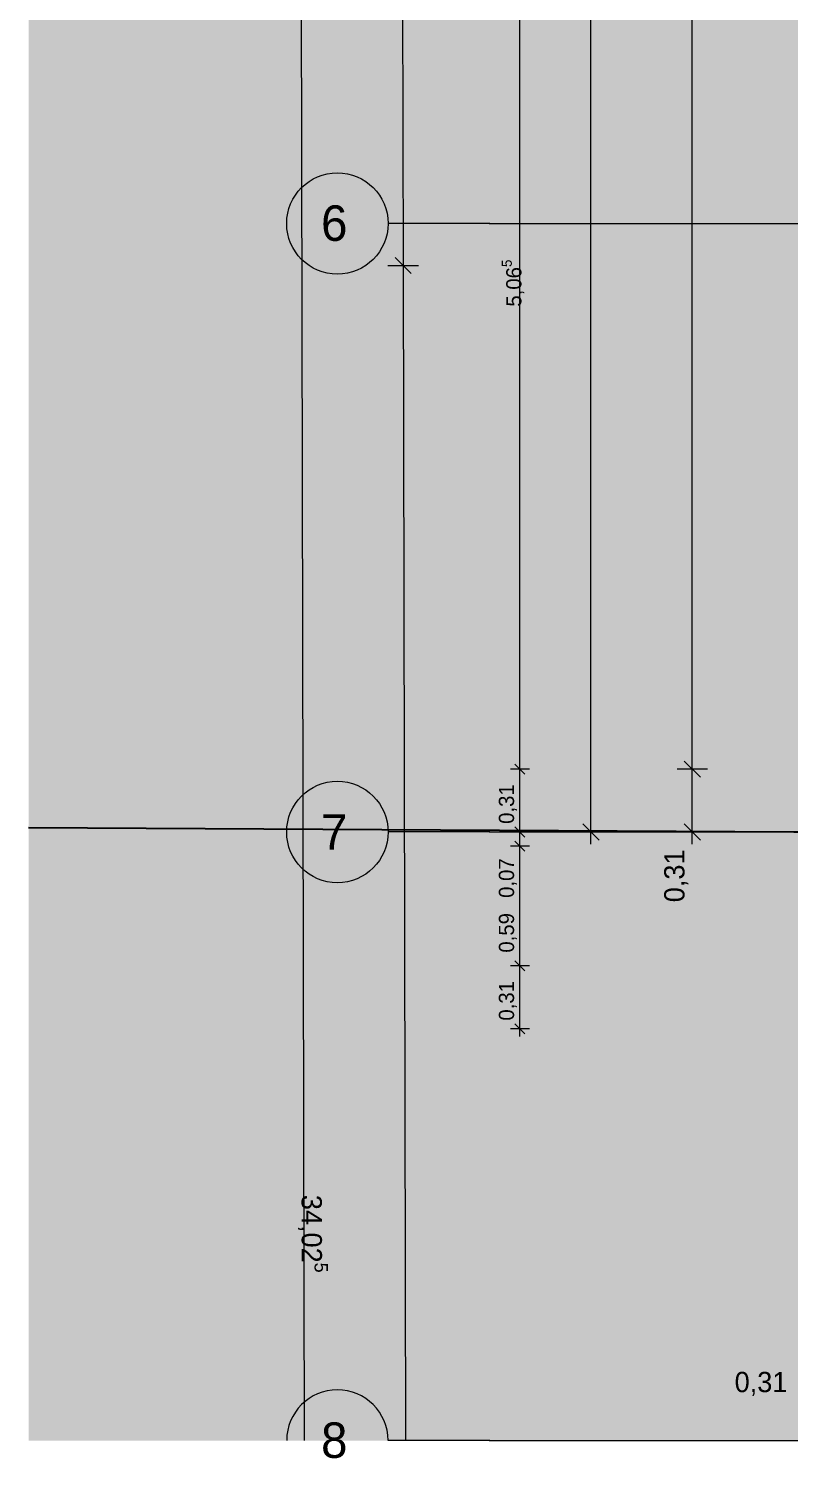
# Model space of a CAD drawing. Header units: metres. Extents: x -4 to 206, y -18 to 45.
# Drawn here: x -3.77 to -0.02, y -18.09 to -11.04 of the extents above; entities that cross this region are included whole.
import ezdxf

# ---------------------------------------------------------------- set-up
doc = ezdxf.new("R2010")
doc.units = ezdxf.units.M
doc.header["$MEASUREMENT"] = 0
doc.linetypes.add('Achse', pattern=[0.004, 0.002, -0.001, 0, -0.001])
doc.linetypes.add('Baufluchtlinie', pattern=[0.013, 0.008, -0.005])
for name, color, linetype in [('3._3.Stock PP STG1_1_000 Achsraster', 7, 'Continuous'), ('3._3.Stock PP STG1_1_725 Nachbarbebauung', 7, 'Continuous'), ('3._3.Stock PP STG1_1_950 Polierplan Bemaßung', 7, 'Continuous'), ('3._3.Stock PP STG1_1_Neubau_840 Baulinien', 7, 'Continuous')]:
    doc.layers.add(name, color=color, linetype=linetype)
doc.styles.add('ERSTELLTER_STIL_2', font='')
doc.styles.get('ERSTELLTER_STIL_2').set_extended_font_data('Eurostile')

msp = doc.modelspace()

# ---------------------------------------------------------------- hatches: boundary and pattern name
at = {"layer": '3._3.Stock PP STG1_1_725 Nachbarbebauung', "linetype": 'Continuous', "lineweight": 0, "true_color": 0x1f1f1f}
msp.add_hatch(color=250, dxfattribs=at).paths.add_polyline_path([(-3.7725, -18), (0.0554, -18), (0.0528, -14.1947), (0.0564, -12.2031), (0.0099, -2.0785), (-3.7725, -2.0681)])

# ---------------------------------------------------------------- linework, layer by layer
at = {"layer": '3._3.Stock PP STG1_1_000 Achsraster', "color": 5, "linetype": 'Achse', "lineweight": 0, "ltscale": 1000}
for p, q in [((-1.5, -12), (-2, -12)), ((-1.5, -12), (21, -12)), ((-1.5, -15), (-2, -15)), ((-1.5, -15), (21, -15)), ((-1.5, -18), (-2, -18)), ((-1.5, -18), (21, -18))]:
    msp.add_line(p, q, dxfattribs=at)
at = {"layer": '3._3.Stock PP STG1_1_000 Achsraster', "color": 5, "linetype": 'Continuous', "lineweight": 0, "ltscale": 1000}
for centre in [(-2.25, -12), (-2.25, -15)]:
    msp.add_circle(centre, 0.25, dxfattribs=at)
msp.add_arc((-2.25, -18), 0.25, 0, 180, dxfattribs=at)
at = {"layer": '3._3.Stock PP STG1_1_000 Achsraster', "color": 5, "linetype": 'Achse', "lineweight": 0, "ltscale": 1000}
for p in [(-1.5, -12), (-1.5, -12), (-1.5, -15), (-1.5, -15), (-1.5, -18), (-1.5, -18)]:
    msp.add_point(p, dxfattribs=at)
at = {"layer": '3._3.Stock PP STG1_1_950 Polierplan Bemaßung', "color": 1, "linetype": 'Continuous', "lineweight": 13, "ltscale": 1000, "true_color": 0xfb0106}
for p, q in [((-2.4497, -0.005), (-2.4145, -18)), ((-1.9497, -0.004), (-1.9258, -12.207)), ((-1, -15), (-1, 0)), ((-1.8858, -12.2469), (-1.9659, -12.167)), ((-2.0008, -12.2071), (-1.8508, -12.2068)), ((-1.9258, -12.207), (-1.9145, -18)), ((-0.925, -15), (-1.075, -15)), ((-1.04, -14.96), (-0.96, -15.04)), ((-1, -15.06), (-1, -15))]:
    msp.add_line(p, q, dxfattribs=at)
at = {"layer": '3._3.Stock PP STG1_1_950 Polierplan Bemaßung', "color": 7, "linetype": 'Continuous', "lineweight": 13, "ltscale": 1000}
for p, q in [((-0.5, -14.69), (-0.5, -0.31)), ((-1.35, -14.69), (-1.35, -9.625)), ((-0.54, -14.65), (-0.46, -14.73)), ((-1.3031, -14.69), (-1.3969, -14.69)), ((-1.375, -14.665), (-1.325, -14.715)), ((-1.35, -15), (-1.35, -14.69)), ((-0.425, -14.69), (-0.575, -14.69)), ((-0.5, -15), (-0.5, -14.69)), ((-1.3031, -15), (-1.3969, -15)), ((-1.375, -14.975), (-1.325, -15.025)), ((-1.35, -15.07), (-1.35, -15)), ((-0.425, -15), (-0.575, -15)), ((-0.54, -14.96), (-0.46, -15.04)), ((-0.5, -15.06), (-0.5, -15)), ((-1.3031, -15.07), (-1.3969, -15.07)), ((-1.375, -15.045), (-1.325, -15.095)), ((-1.35, -15.66), (-1.35, -15.07)), ((-1.375, -15.635), (-1.325, -15.685)), ((-1.3031, -15.66), (-1.3969, -15.66)), ((-1.35, -15.97), (-1.35, -15.66)), ((-1.3031, -15.97), (-1.3969, -15.97)), ((-1.375, -15.945), (-1.325, -15.995)), ((-1.35, -16.0075), (-1.35, -15.97))]:
    msp.add_line(p, q, dxfattribs=at)
at = {"layer": '3._3.Stock PP STG1_1_Neubau_840 Baulinien', "color": 1, "linetype": 'Baufluchtlinie', "lineweight": 25, "ltscale": 1000, "true_color": 0xfb0106, "flags": 128}
msp.add_lwpolyline([(-3.7725, -14.9786), (0, -15), (18.9876, -15.0005), (23.9775, -15.0046)], dxfattribs=at)

# ---------------------------------------------------------------- texts
at = {"layer": '3._3.Stock PP STG1_1_000 Achsraster', "color": 5, "linetype": 'Continuous', "lineweight": 0, "char_height": 0.175, "attachment_point": 1, "style": 'ERSTELLTER_STIL_2'}
for s, insert in [('\\A1;{\\pql;\\pt0;\\fEurostile|b0|i0|c0|p0;\\W1.000000;6}', (-2.3305, -11.9107)), ('\\A1;{\\pql;\\pt0;\\fEurostile|b0|i0|c0|p0;\\W1.000000;7}', (-2.3305, -14.9125)), ('\\A1;{\\pql;\\pt0;\\fEurostile|b0|i0|c0|p0;\\W1.000000;8}', (-2.3305, -17.9107))]:
    msp.add_mtext(s, dxfattribs=dict(at, insert=insert))
at = {"layer": '3._3.Stock PP STG1_1_950 Polierplan Bemaßung', "color": 7, "linetype": 'Continuous', "lineweight": 13, "insert": (-1.3208, -12.41), "char_height": 0.075, "attachment_point": 7, "rotation": 90, "style": 'ERSTELLTER_STIL_2'}
msp.add_mtext('\\A1;{\\pql;\\fEurostile|b0|i0|c0|p0;\\W1.000000;5,06\\fEurostile|b0|i0|c0|p0;\\W1.000000;\\A1{\\H.66x;\\S5^  ;}}', dxfattribs=at)
at = {"layer": '3._3.Stock PP STG1_1_950 Polierplan Bemaßung', "color": 7, "linetype": 'Continuous', "lineweight": 13, "attachment_point": 7, "rotation": 90, "style": 'ERSTELLTER_STIL_2'}
for s, insert, char_height, width in [('\\A1;{\\pql;\\fEurostile|b0|i0|c0|p0;\\W1.000000;0,31}', (-1.365, -14.9599), 0.075, 0.22978), ('\\A1;{\\pql;\\fEurostile|b0|i0|c0|p0;\\W1.000000;0,07}', (-1.365, -15.3248), 0.075, 0.22978), ('\\A1;{\\pql;\\fEurostile|b0|i0|c0|p0;\\W1.000000;0,31}', (-0.52, -15.3464), 0.1, 0.306373), ('\\A1;{\\pql;\\fEurostile|b0|i0|c0|p0;\\W1.000000;0,59}', (-1.365, -15.5948), 0.075, 0.22978), ('\\A1;{\\pql;\\fEurostile|b0|i0|c0|p0;\\W1.000000;0,31}', (-1.365, -15.9299), 0.075, 0.22978)]:
    msp.add_mtext(s, dxfattribs=dict(at, insert=insert, char_height=char_height, width=width))
at = {"layer": '3._3.Stock PP STG1_1_950 Polierplan Bemaßung', "color": 1, "linetype": 'Continuous', "lineweight": 13, "true_color": 0xfb0106, "insert": (-2.4558, -16.7889), "char_height": 0.1, "attachment_point": 7, "rotation": 270.11192, "style": 'ERSTELLTER_STIL_2'}
msp.add_mtext('\\A1;{\\pql;\\fEurostile|b0|i0|c0|p0;\\W1.000000;34,02\\fEurostile|b0|i0|c0|p0;\\W1.000000;\\A1{\\H.66x;\\S5^  ;}}', dxfattribs=at)
at = {"layer": '3._3.Stock PP STG1_1_950 Polierplan Bemaßung', "color": 7, "linetype": 'Continuous', "lineweight": 13, "insert": (-0.2914, -17.7802), "char_height": 0.1, "width": 0.306373, "attachment_point": 7, "style": 'ERSTELLTER_STIL_2'}
msp.add_mtext('\\A1;{\\pql;\\fEurostile|b0|i0|c0|p0;\\W1.000000;0,31}', dxfattribs=at)

doc.saveas('drawing.dxf')
